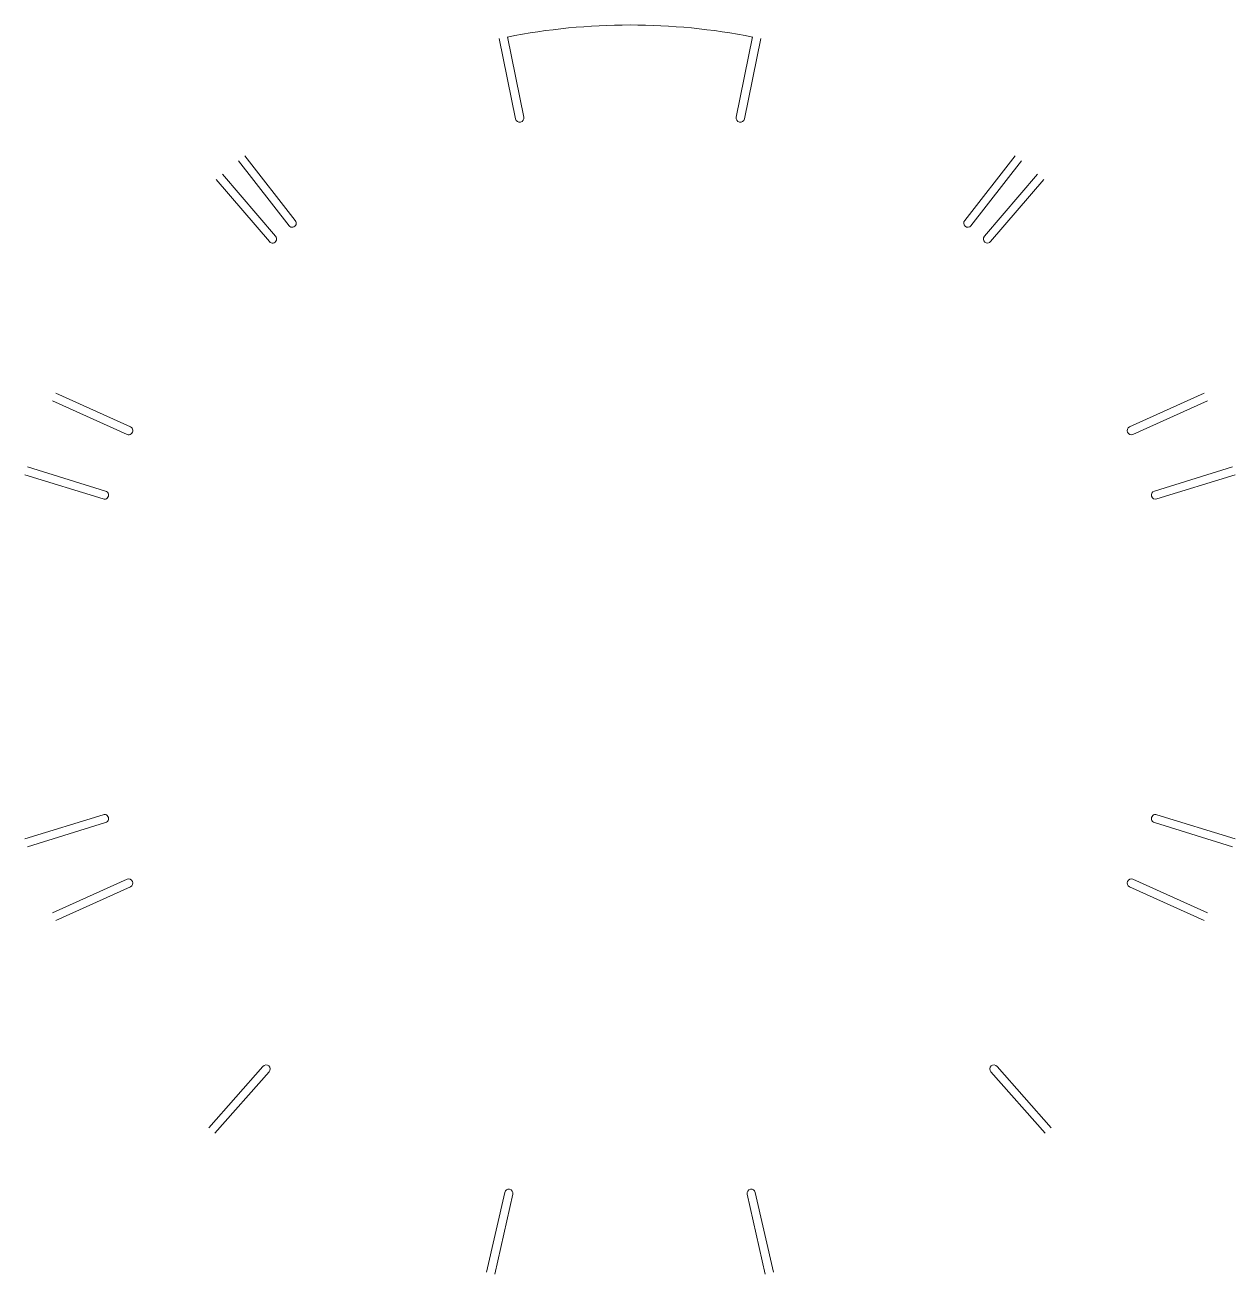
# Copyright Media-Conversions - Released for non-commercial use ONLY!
# Model space of a CAD drawing. Header units: millimetres. Extents: x -219 to 219, y -223 to 229.
import ezdxf

# ---------------------------------------------------------------- set-up
doc = ezdxf.new("R2010")
doc.units = ezdxf.units.MM
doc.layers.add('CONTINUOUS', color=7, linetype='Continuous', lineweight=0, true_color=0xffffff)
doc.layers.add('VISIBLE', color=7, linetype='Continuous', lineweight=0, true_color=0xffffff)

msp = doc.modelspace()

# ---------------------------------------------------------------- linework, layer by layer
at = {"layer": 'CONTINUOUS'}
for p, q in [((-139.43, 181.42), (-121.21, 158.03)), ((139.43, 181.42), (121.21, 158.03)), ((-141.8, 179.57), (-123.49, 156.08)), ((141.8, 179.57), (123.49, 156.08))]:
    msp.add_line(p, q, dxfattribs=at)
at = {"layer": 'VISIBLE'}
for p, q in [((-41.41, 194.8), (-47.36, 223.85)), ((-38.47, 195.41), (-44.42, 224.45)), ((38.47, 195.41), (44.42, 224.45)), ((41.41, 194.8), (47.36, 223.85)), ((-149.88, 172.87), (-130.61, 150.35)), ((-147.6, 174.82), (-128.33, 152.3)), ((128.33, 152.3), (147.6, 174.82)), ((130.61, 150.35), (149.88, 172.87)), ((-180.9, 83.29), (-207.92, 95.48)), ((180.9, 83.29), (207.92, 95.48)), ((-182.14, 80.55), (-209.16, 92.75)), ((182.14, 80.55), (209.16, 92.75)), ((-189.9, 60.03), (-218.23, 68.75)), ((189.9, 60.03), (218.23, 68.75)), ((-190.78, 57.16), (-219.11, 65.88)), ((190.78, 57.16), (219.11, 65.88)), ((-190.78, -57.16), (-219.11, -65.88)), ((190.78, -57.16), (219.11, -65.88)), ((-189.9, -60.03), (-218.23, -68.75)), ((189.9, -60.03), (218.23, -68.75)), ((-182.14, -80.55), (-209.16, -92.75)), ((182.14, -80.55), (209.16, -92.75)), ((-180.9, -83.29), (-207.92, -95.48)), ((180.9, -83.29), (207.92, -95.48)), ((-132.93, -148.3), (-152.55, -170.52)), ((132.93, -148.3), (152.55, -170.52)), ((-130.68, -150.29), (-150.3, -172.51)), ((130.68, -150.29), (150.3, -172.51)), ((-45.38, -193.92), (-51.92, -222.83)), ((45.38, -193.92), (51.92, -222.83)), ((-42.46, -194.58), (-48.99, -223.49)), ((42.46, -194.58), (48.99, -223.49))]:
    msp.add_line(p, q, dxfattribs=at)
for centre, radius, start, end in [((0, 0), 228.8, 78.8056, 101.1944), ((-39.94, 195.1), 1.5, 191.57, 11.5691), ((39.94, 195.1), 1.5, 168.43, 348.4287), ((-122.35, 157.05), 1.5, 220.5453, 40.55), ((122.35, 157.05), 1.5, 139.45, 319.4451), ((-129.47, 151.32), 1.5, 220.5453, 40.55), ((129.47, 151.32), 1.5, 139.45, 319.4451), ((-181.52, 81.92), 1.5, 245.7089, 65.71), ((181.52, 81.92), 1.5, 114.29, 294.2885), ((-190.34, 58.59), 1.5, 252.8852, 72.89), ((190.34, 58.59), 1.5, 107.11, 287.1051), ((-190.34, -58.59), 1.5, 287.11, 107.1144), ((190.34, -58.59), 1.5, 72.8855, 252.89), ((-181.52, -81.92), 1.5, 294.2915, 114.29), ((181.52, -81.92), 1.5, 65.71, 245.7088), ((-131.81, -149.29), 1.5, 318.5613, 138.56), ((131.81, -149.29), 1.5, 41.4405, 221.44), ((-43.92, -194.25), 1.5, 347.2624, 167.26), ((43.92, -194.25), 1.5, 12.74, 192.7382)]:
    msp.add_arc(centre, radius, start, end, dxfattribs=at)

doc.saveas('drawing.dxf')
